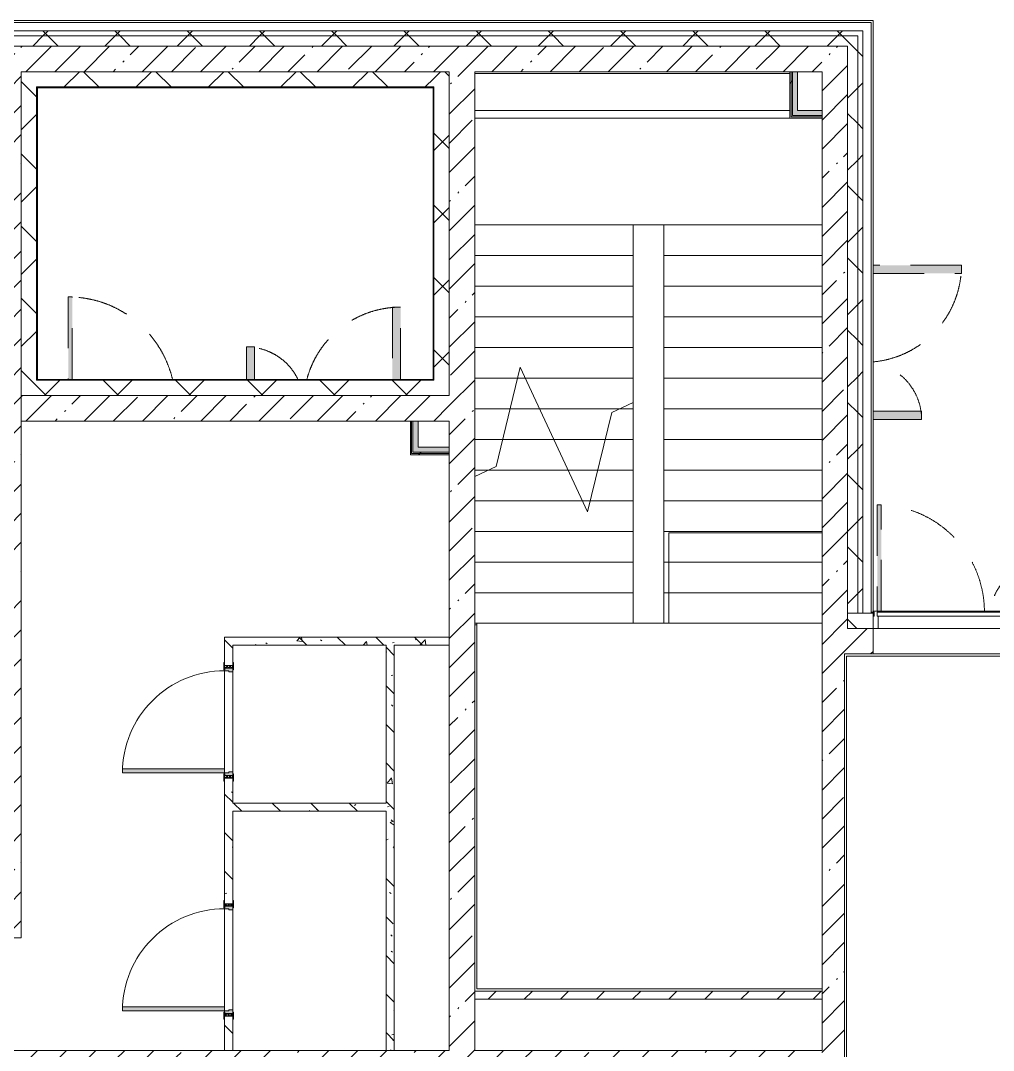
# Model space of a CAD drawing. Header units: millimetres. Extents: x -2911 to 185427, y -8553 to 29000.
# Drawn here: x 143381 to 152905, y 17270 to 27350 of the extents above; entities that cross this region are included whole.
import ezdxf

# ---------------------------------------------------------------- set-up
doc = ezdxf.new("R2010")
doc.units = ezdxf.units.MM
doc.linetypes.add('200_ШТРИХ__ш1_п0_6_', pattern=[800, 500, -300])
for name, color, linetype, lineweight in [('A-DETL-MBND-1', 7, '200_ШТРИХ__ш1_п0_6_', 9), ('A-GLAZ-2', 7, 'Continuous', 5), ('A-GLAZ-CWMG-4', 7, 'Continuous', 5), ('A-WALL', 7, 'Continuous', 9), ('A-WALL-3', 7, 'Continuous', 5), ('I-WALL-3', 7, 'Continuous', 5), ('S-STRS-2', 7, 'Continuous', 5), ('S-STRS-MBND-1', 7, 'Continuous', 5)]:
    doc.layers.add(name, color=color, linetype=linetype, lineweight=lineweight)
for name, color, linetype, lineweight, true_color in [('A-DOOR-2', 7, 'Continuous', 5, 0xaaaaaa), ('A-DOOR-3', 7, 'Continuous', 5, 0xe2e2e2), ('A-DOOR-FRAM-2', 7, 'Continuous', 5, 0xe2e2e2), ('A-DOOR-FRAM-3', 7, 'Continuous', 5, 0xaaaaaa), ('A-FLOR-2', 7, 'Continuous', 5, 0xaaaaaa), ('I-WALL-2', 7, 'Continuous', 9, 0xe7e7e7), ('I-WALL-5', 7, 'Continuous', 5, 0x787878)]:
    doc.layers.add(name, color=color, linetype=linetype, lineweight=lineweight, true_color=true_color)
pattern_1 = [(45, (58417.4, 0), (-353.5534, 353.5534), []), (135, (58417.4, 0), (-353.5534, -353.5534), [])]
pattern_2 = [(45, (58417.4, 0), (-285.1231, 285.1231), []), (45, (58702.5, 0), (-285.1231, 285.1231), [504.031, -100.806, 16.764, -84.042])]
pattern_3 = [(135, (58417.4, 0), (-377.1708, -377.1708), [533.4, -88.9, 17.78, -88.9]), (135, (58417.4, 376.94), (-377.1708, -377.1708), []), (50, (58417.4, 0), (637.6445, -55.7866), [66.675, -733.425]), (355, (58417.4, 0), (-123.3494, 668.699), [53.34, -586.74]), (100.451, (58470.5, -4.65), (514.299, 612.908), [56.665, -623.315]), (46.184, (58417.4, 177.8), (948.7764, -147.15), [100.012, -1100.137]), (96.636, (58496.45, 165.5), (830.909, 865.997), [84.998, -934.973]), (351.184, (58417.4, 177.8), (830.918, 865.988), [80.01, -880.11]), (21, (58506.3, 133.35), (530.6506, -357.9283), [66.675, -733.425]), (326, (58506.3, 133.35), (216.308, 644.6585), [53.34, -586.74]), (71.451, (58550.5, 103.5), (746.9596, 286.7243), [56.665, -623.315]), (37.5, (58417.39, 0), (10.81053, 295.9426), [16.764, -562.864, 16.764, -578.866, -588.962]), (37.5, (58417.39, 0), (10.81053, 295.9426), [-1175.258, 16.764, -572.198]), (7.5, (58417.4, 0), (233.8692, 350.6318), [16.764, -322.834, 16.764, -549.529, -224.472]), (7.5, (58417.4, 0), (233.8692, 350.6318), [-905.891, 16.764, -207.708]), (327.5, (58219.14, 0), (474.5678, -20.0513), [16.764, -205.486, 16.764, -676.656, -920.115]), (327.5, (58219.14, 0), (474.5678, -20.0513), [-915.67, 16.764, -903.351]), (317.5, (58130.24, 0), (518.4522, 88.9934), [16.764, -272.161, 16.764, -443.738, -653.415]), (317.5, (58130.24, 0), (518.4522, 88.9934), [-749.427, 16.764, -636.651])]
pattern_4 = [(45, (58417.4, 0), (-530.33, 530.33), []), (135, (58417.4, 0), (-530.33, -530.33), [])]

# ---------------------------------------------------------------- blocks, each defined once
blk = doc.blocks.new('110_Дверь_СКБ_2Ст_Внутренняя - ДН-7д_л__ ДОО_Дв_1450x2100h_Загрузочная_ Помещение холодильных камер-21737406-2_9_1_птичка')
at = {"layer": 'A-DETL-MBND-1'}
for points in [[(767.5, 283), (767.5, 990), (687.5, 990), (687.5, 283)], [(-662.5, 283), (-662.5, 600), (-742.5, 600), (-742.5, 283)]]:
    blk.add_hatch(color=256, dxfattribs=at).paths.add_polyline_path(points)
for p, q in [((767.5, 990), (687.5, 990)), ((687.5, 990), (687.5, 283)), ((767.5, 283), (767.5, 990)), ((-742.5, 600), (-742.5, 283)), ((-662.5, 600), (-742.5, 600)), ((-662.5, 283), (-662.5, 600))]:
    blk.add_line(p, q, dxfattribs=at)
for centre, radius, start, end in [((767.5, 40), 950, 90, 165), ((-742.5, 40), 560, 26.05405, 90)]:
    blk.add_arc(centre, radius, start, end, dxfattribs=at)
blk = doc.blocks.new('110_Дверь_СКБ_1Ст_Внутренняя1 - ДН-6д_ ДОО_Дв_1150x2100-24253098-2_9_1_птичка')
at = {"layer": 'A-DETL-MBND-1'}
blk.add_hatch(color=256, dxfattribs=at).paths.add_polyline_path([(-472.5, 283), (-472.5, 1090), (-512.5, 1090), (-512.5, 283)])
for p, q in [((-512.5, 1090), (-512.5, 283)), ((-472.5, 1090), (-512.5, 1090)), ((-472.5, 283), (-472.5, 1090))]:
    blk.add_line(p, q, dxfattribs=at)
blk.add_arc((-512.5, 40), 1050, 13.41257, 90, dxfattribs=at)
blk = doc.blocks.new('110_Дверь_СКБ_2Ст_Внутренняя - ДН-4д_ ДОО_Дв_1450x2100h_Лестничная клетка-23615437-2_9_1_птичка')
at = {"layer": 'A-DETL-MBND-1'}
for points in [[(-663, 990), (-743, 990), (-743, 125), (-663, 125), (-663, 279)], [(767, 125), (767, 600), (687, 600), (687, 125)]]:
    blk.add_hatch(color=256, dxfattribs=at).paths.add_polyline_path(points)
for p, q in [((-743, 990), (-743, 125)), ((-663, 990), (-743, 990)), ((-663, 125), (-663, 990)), ((767, 600), (687, 600)), ((687, 600), (687, 125)), ((767, 125), (767, 600))]:
    blk.add_line(p, q, dxfattribs=at)
for centre, radius, start, end in [((-743, 40), 950, 5.1855, 90), ((767, 40), 560, 90, 171.0757)]:
    blk.add_arc(centre, radius, start, end, dxfattribs=at)
blk = doc.blocks.new('110_Дверь_СКБ_1Ст_Внутренняя1 - Д-3 _п_ 1100x2100h_много всего-32422909-2_9_1_птичка')
at = {"layer": 'A-DOOR-2'}
h = blk.add_hatch(dxfattribs=at)
h.set_pattern_fill('FP_156', color=256, style=0, pattern_type=2)
h.set_pattern_definition([(135, (1751.41, 104.685), (-14.14214, -14.14214), []), (225, (1751.41, 104.685), (14.14214, -14.14214), [])])
h.paths.add_polyline_path([(537.5, -40), (562.5, -40), (562.5, 40), (537.5, 40)])
at = {"layer": 'A-DOOR-3'}
h = blk.add_hatch(color=256, dxfattribs=at)
h.paths.add_polyline_path([(-512.5, 40), (-512.5, -40), (-477.5, -40), (-477.5, 0), (-487.5, 0), (-487.5, 40)])
h.paths.add_polyline_path([(502.5, 0), (502.5, -40), (537.5, -40), (537.5, 40), (512.5, 40), (512.5, 0)])
at = {"layer": 'A-DOOR-FRAM-2'}
for points in [[(-487.5, 1040), (-487.5, 40), (-447.5, 40), (-447.5, 1040)], [(-567.5, 40), (-497.5, 40), (-497.5, 48), (-567.5, 48)], [(522.5, 40), (592.5, 40), (592.5, 48), (522.5, 48)], [(-567.5, -48), (-497.5, -48), (-497.5, -40), (-567.5, -40)], [(522.5, -48), (592.5, -48), (592.5, -40), (522.5, -40)]]:
    blk.add_hatch(color=256, dxfattribs=at).paths.add_polyline_path(points)
at = {"layer": 'A-DOOR-FRAM-3'}
h = blk.add_hatch(dxfattribs=at)
h.set_pattern_fill('FP_157', color=256, style=0, pattern_type=2)
h.set_pattern_definition([(45, (-371.384, 104.685), (-14.1421, 14.1421), []), (135, (-371.384, 104.685), (-14.1421, -14.1421), [])])
h.paths.add_polyline_path([(-537.5, 40), (-537.5, -40), (-512.5, -40), (-512.5, 40)])
at = {"layer": 'A-DOOR-2'}
for p, q in [((-487.5, 1040), (-487.5, 40)), ((-447.5, 1040), (-487.5, 1040)), ((-447.5, 40), (-447.5, 1040)), ((-487.5, 40), (-447.5, 40))]:
    blk.add_line(p, q, dxfattribs=at)
blk.add_arc((-487.5, 40), 1000, 360, 90, dxfattribs=at)
at = {"layer": 'A-DOOR-FRAM-3'}
for p, q in [((-497.5, 48), (-567.5, 48)), ((-567.5, 48), (-567.5, 40)), ((-567.5, 40), (-497.5, 40)), ((-512.5, 40), (-537.5, 40)), ((-537.5, 40), (-537.5, -40)), ((-487.5, 40), (-512.5, 40)), ((-512.5, 40), (-512.5, -40)), ((-512.5, -40), (-512.5, 40)), ((-497.5, 40), (-512.5, 40)), ((-512.5, 40), (-512.5, 39)), ((-512.5, 39), (-497.5, 39)), ((-497.5, 40), (-497.5, 48)), ((-497.5, 39), (-497.5, 40)), ((-487.5, 0), (-487.5, 40)), ((-477.5, 0), (-487.5, 0)), ((-477.5, -40), (-477.5, 0)), ((512.5, 0), (502.5, 0)), ((502.5, 0), (502.5, -40)), ((512.5, 40), (512.5, 0)), ((537.5, 40), (512.5, 40)), ((592.5, 48), (522.5, 48)), ((522.5, 48), (522.5, 40)), ((537.5, 40), (522.5, 40)), ((522.5, 40), (522.5, 39)), ((522.5, 40), (592.5, 40)), ((522.5, 39), (537.5, 39)), ((537.5, -40), (537.5, 40)), ((562.5, 40), (537.5, 40)), ((537.5, 40), (537.5, -40)), ((537.5, 39), (537.5, 40)), ((562.5, -40), (562.5, 40)), ((592.5, 40), (592.5, 48)), ((-497.5, -40), (-567.5, -40)), ((-567.5, -40), (-567.5, -48)), ((-567.5, -48), (-497.5, -48)), ((-537.5, -40), (-512.5, -40)), ((-497.5, -39), (-512.5, -39)), ((-512.5, -39), (-512.5, -40)), ((-512.5, -40), (-477.5, -40)), ((-512.5, -40), (-497.5, -40)), ((-497.5, -40), (-497.5, -39)), ((-497.5, -48), (-497.5, -40)), ((502.5, -40), (537.5, -40)), ((537.5, -39), (522.5, -39)), ((522.5, -39), (522.5, -40)), ((522.5, -40), (537.5, -40)), ((592.5, -40), (522.5, -40)), ((522.5, -40), (522.5, -48)), ((522.5, -48), (592.5, -48)), ((537.5, -40), (537.5, -39)), ((537.5, -40), (562.5, -40)), ((592.5, -48), (592.5, -40))]:
    blk.add_line(p, q, dxfattribs=at)
blk = doc.blocks.new('DRS_ДПУ_распашная__2Ст_Прямоугольная1 - ВН-4_ Нр_ДО_1500х2200 глухая-26741401-2_9_1_птичка')
at = {"layer": 'A-DETL-MBND-1'}
h = blk.add_hatch(color=256, dxfattribs=at)
h.paths.add_polyline_path([(-760, 10), (-730, 10), (-730, 1050), (-770, 1050), (-770, 10)])
h.paths.add_polyline_path([(-760, 0), (-760, 10), (-770, 0)])
h = blk.add_hatch(color=256, dxfattribs=at)
h.paths.add_polyline_path([(760, 0), (770, 0), (760, 10)])
h.paths.add_polyline_path([(770, 10), (770, 423), (730, 423), (735, 10), (760, 10)])
for p, q in [((-770, 1050), (-770, 10)), ((-730, 1050), (-770, 1050)), ((-730, 10), (-730, 1050)), ((770, 423), (730, 423)), ((730, 423), (730, 10)), ((770, 10), (770, 423))]:
    blk.add_line(p, q, dxfattribs=at)
for centre, radius, start, end in [((-770, 0), 1050, 0.552, 90), ((770, 0), 423, 90, 178.6103)]:
    blk.add_arc(centre, radius, start, end, dxfattribs=at)
blk = doc.blocks.new('Прямоугольный импост - Импост структурный с накладкой - 170мм-23713232-2_9_1_птичка')
at = {"layer": 'A-DETL-MBND-1'}
blk.add_line((0, 0), (-10, 0), dxfattribs=at)
blk = doc.blocks.new('Прямоугольный импост - Импост структурный с накладкой - 170мм-22874499-2_9_1_птичка')
at = {"layer": 'A-GLAZ-CWMG-4'}
for p, q in [((0, 160), (-50, 160)), ((-50, 160), (-50, 40)), ((0, 40), (0, 160)), ((-50, 40), (-40, 40)), ((-40, 0), (-50, 0)), ((-50, 0), (-50, -10)), ((-40, 40), (-40, 0)), ((-10, 0), (-10, 40)), ((-10, 40), (0, 40)), ((0, 0), (-10, 0)), ((0, -10), (0, 0)), ((-50, -10), (0, -10))]:
    blk.add_line(p, q, dxfattribs=at)
blk = doc.blocks.new('PNS_Панель прямоугольная1 - Нр_Стекло - 40мм-22959730-2_9_1_птичка')
at = {"layer": 'A-GLAZ-2'}
for p, q in [((-770, 0), (770, 0)), ((770, 0), (-770, 0)), ((-760, -40), (760, -40))]:
    blk.add_line(p, q, dxfattribs=at)
blk = doc.blocks.new('Прямоугольный импост - Импост структурный с накладкой - 170мм-22855553-2_9_1_птичка')
at = {"layer": 'A-GLAZ-CWMG-4'}
for p, q in [((93360, 21560), (93360, 21570)), ((93360, 21570), (94880, 21570)), ((94880, 21570), (94880, 21560)), ((93360, 21400), (94880, 21400))]:
    blk.add_line(p, q, dxfattribs=at)
blk = doc.blocks.new('Зашивка приборов отопления33 - Зашивка приборов отопления-33324347-2_9_1_птичка')
at = {"layer": 'A-WALL-3'}
for p, q in [((124366, 19499), (121281, 19499)), ((121281, 19136), (124366, 19136)), ((124366, 19136), (121281, 19136)), ((121281, 19061), (124366, 19061))]:
    blk.add_line(p, q, dxfattribs=at)

msp = doc.modelspace()

# ---------------------------------------------------------------- hatches: boundary and pattern name
at = {"layer": 'A-WALL-3'}
h = msp.add_hatch(dxfattribs=at)
h.set_pattern_fill('FP_120', color=256, style=0, pattern_type=2)
h.set_pattern_definition(pattern_1)
h.paths.add_polyline_path([(150026.2, 27200), (151577.4, 27200), (151577.4, 27250), (138767.4, 27250), (138767.4, 27200), (148171.1, 27200)])
h.paths.add_polyline_path([(136267.4, 27200), (136267.4, 27250), (134757.4, 27250), (134757.4, 27200), (136113.4, 27200)])
h.paths.add_polyline_path([(126374.4, 27200), (126377.4, 27200), (126374.4, 27250), (124577.4, 27250), (124577.4, 27200), (125910.7, 27200)])
h.paths.add_polyline_path([(127765.7, 27200), (132657.4, 27200), (132657.4, 27250), (127277.4, 27250), (127277.4, 27200)])
h.paths.add_polyline_path([(122597.4, 27200), (123677.4, 27200), (123677.4, 27250), (122597.4, 27250)])
h.paths.add_polyline_path([(113427.3, 27200), (113427.3, 27250), (112277.6, 27250), (112277.6, 27200), (112925.4, 27200)])
h.paths.add_polyline_path([(108287.8, 27200), (109177.6, 27200), (109177.6, 27250), (108077.7, 27250), (108077.7, 27200)])
h.paths.add_polyline_path([(114327.3, 27200), (115577.4, 27200), (115577.4, 27250), (114327.3, 27250)])
h.paths.add_polyline_path([(119457.4, 27200), (119457.4, 27250), (118277.4, 27250), (118277.4, 27200), (119418, 27200)])
h.paths.add_polyline_path([(102824.4, 27200), (102824.4, 27250), (100427.4, 27250), (100427.4, 27200), (101795.1, 27200)])
h.paths.add_polyline_path([(105924.4, 27200), (107177.7, 27200), (107177.7, 27250), (105924.4, 27250)])
h = msp.add_hatch(dxfattribs=at)
h.set_pattern_fill('FP_120', color=256, style=0, pattern_type=2)
h.set_pattern_definition(pattern_1)
h.paths.add_polyline_path([(151627.4, 21550), (151627.4, 27250), (151577.4, 27250), (151577.4, 21550)])
h = msp.add_hatch(dxfattribs=at)
h.set_pattern_fill('FP_120', color=256, style=0, pattern_type=2)
h.set_pattern_definition(pattern_1)
h.paths.add_polyline_path([(150026.2, 27100), (151477.4, 27100), (151477.4, 27200), (138767.4, 27200), (138767.4, 27100), (148171.1, 27100)])
h.paths.add_polyline_path([(123677.4, 27100), (123677.4, 27200), (122597.4, 27200), (122597.4, 27100), (123372.6, 27100)])
h.paths.add_polyline_path([(127277.4, 27100), (132657.4, 27100), (132657.4, 27200), (127277.4, 27200)])
h.paths.add_polyline_path([(126377.4, 27100), (126374.4, 27200), (124577.4, 27200), (124577.4, 27100), (126374.4, 27100)])
h.paths.add_polyline_path([(136267.4, 27100), (136267.4, 27200), (134757.4, 27200), (134757.4, 27100), (136113.4, 27100)])
h.paths.add_polyline_path([(118490.5, 27100), (119457.4, 27100), (119457.4, 27200), (118277.4, 27200), (118277.4, 27100)])
h.paths.add_polyline_path([(112277.6, 27100), (113427.3, 27100), (113427.3, 27200), (112277.6, 27200)])
h.paths.add_polyline_path([(115244.2, 27100), (115577.4, 27100), (115577.4, 27200), (114327.3, 27200), (114327.3, 27100), (114780.4, 27100)])
h.paths.add_polyline_path([(105924.4, 27100), (107177.7, 27100), (107177.7, 27200), (105924.4, 27200)])
h.paths.add_polyline_path([(108782.2, 27100), (109177.6, 27100), (109177.6, 27200), (108077.7, 27200), (108077.7, 27100), (108287.8, 27100)])
h.paths.add_polyline_path([(102824.4, 27100), (102824.4, 27200), (100477.4, 27200), (100477.4, 27100), (101795.1, 27100)])
h = msp.add_hatch(dxfattribs=at)
h.set_pattern_fill('FP_120', color=256, style=0, pattern_type=2)
h.set_pattern_definition(pattern_1)
h.paths.add_polyline_path([(151577.4, 21550), (151577.4, 27200), (151477.4, 27200), (151477.4, 21550)])
h = msp.add_hatch(dxfattribs=at)
h.set_pattern_fill('FP_120', color=256, style=0, pattern_type=2)
h.set_pattern_definition(pattern_1)
h.paths.add_polyline_path([(143537.4, 23680), (143533.5, 26850), (143387.4, 26850), (143387.4, 23680), (143533.5, 23680)])
h = msp.add_hatch(dxfattribs=at)
h.set_pattern_fill('FP_120', color=256, style=0, pattern_type=2)
h.set_pattern_definition(pattern_1)
h.paths.add_polyline_path([(146316.1, 26700), (147427.4, 26700), (147427.4, 26850), (143537.4, 26850), (143540.4, 26700), (144461.1, 26700)])
h = msp.add_hatch(dxfattribs=at)
h.set_pattern_fill('FP_120', color=256, style=0, pattern_type=2)
h.set_pattern_definition(pattern_1)
h.paths.add_polyline_path([(147577.4, 23680), (147577.4, 26850), (147427.4, 26850), (147427.4, 23680)])
h = msp.add_hatch(dxfattribs=at)
h.set_pattern_fill('FP_120', color=256, style=0, pattern_type=2)
h.set_pattern_definition(pattern_1)
h.paths.add_polyline_path([(147427.4, 23680), (147424.4, 23830), (143537.4, 23830), (143537.4, 23680), (147419.4, 23680)])
h = msp.add_hatch(dxfattribs=at)
h.set_pattern_fill('FP_120', color=256, style=0, pattern_type=2)
h.set_pattern_definition(pattern_1)
h.paths.add_polyline_path([(183647.4, 21400), (183647.4, 21550), (178567.6, 21550), (178567.6, 21400), (183497.4, 21400)])
h.paths.add_polyline_path([(177667.6, 21400), (177667.6, 21550), (176317.8, 21550), (176317.8, 21400), (176924.3, 21400)])
h.paths.add_polyline_path([(164866.5, 21400), (165267.8, 21400), (165267.8, 21550), (163967.6, 21550), (163967.6, 21400), (164467.4, 21400)])
h.paths.add_polyline_path([(167467.8, 21400), (167467.8, 21550), (166167.8, 21550), (166167.8, 21400), (166721.5, 21400)])
h.paths.add_polyline_path([(168367.8, 21400), (169667.4, 21400), (169667.4, 21550), (168367.8, 21550)])
h.paths.add_polyline_path([(174517.8, 21400), (175417.8, 21400), (175417.8, 21550), (174017.8, 21550), (174017.8, 21400), (174141.7, 21400)])
h.paths.add_polyline_path([(170567.4, 21400), (171717.8, 21400), (171717.8, 21550), (170567.4, 21550)])
h.paths.add_polyline_path([(158373.9, 21400), (159567.4, 21400), (159567.4, 21550), (155027.4, 21550), (155027.4, 21400), (157446.3, 21400)])
h.paths.add_polyline_path([(160467.4, 21400), (161667.6, 21400), (161667.6, 21550), (160467.4, 21550)])
h.paths.add_polyline_path([(151727.4, 21400), (151727.4, 21550), (151477.4, 21550), (151477.4, 21400)])
at = {"layer": 'I-WALL-2'}
for points in [[(150987.4, 26420), (150987.4, 26850), (150937.4, 26850), (150937.4, 26420), (150953.7, 26420)], [(151227.4, 26420), (151227.4, 26470), (150987.4, 26470), (150987.4, 26420)], [(147272.4, 23125), (147272.4, 23430), (147222.4, 23430), (147222.4, 23125), (147243.6, 23125)], [(147577.4, 23125), (147577.4, 23175), (147272.4, 23175), (147272.4, 23125)]]:
    msp.add_hatch(color=256, dxfattribs=at).paths.add_polyline_path(points)
at = {"layer": 'I-WALL-3'}
h = msp.add_hatch(dxfattribs=at)
h.set_pattern_fill('FP_128', color=256, style=0, pattern_type=2)
h.set_pattern_definition(pattern_2)
h.paths.add_polyline_path([(143167.4, 18370), (143387.4, 18370), (143387.4, 27100), (143167.4, 27100), (143167.4, 18740.9)])
h = msp.add_hatch(dxfattribs=at)
h.set_pattern_fill('FP_128', color=256, style=0, pattern_type=2)
h.set_pattern_definition(pattern_2)
h.paths.add_polyline_path([(147577.4, 26850), (147577.4, 27100), (143387.4, 27100), (143387.4, 26850), (147427.4, 26850)])
h = msp.add_hatch(dxfattribs=at)
h.set_pattern_fill('FP_128', color=256, style=0, pattern_type=2)
h.set_pattern_definition(pattern_2)
h.paths.add_polyline_path([(147577.4, 17270), (147827.4, 17270), (147827.4, 27100), (147577.4, 27100), (147577.4, 18162.4)])
h = msp.add_hatch(dxfattribs=at)
h.set_pattern_fill('FP_128', color=256, style=0, pattern_type=2)
h.set_pattern_definition(pattern_2)
h.paths.add_polyline_path([(150026.2, 26850), (151227.4, 26850), (151227.4, 27100), (147827.4, 27100), (147827.4, 26850), (148171.1, 26850)])
h = msp.add_hatch(dxfattribs=at)
h.set_pattern_fill('FP_128', color=256, style=0, pattern_type=2)
h.set_pattern_definition(pattern_2)
h.paths.add_polyline_path([(151447.4, 21550), (151477.4, 21558), (151477.4, 27100), (151227.4, 27100), (151227.4, 21550), (151417.5, 21550)])
h.paths.add_polyline_path([(151477.4, 21400), (151477.4, 21550), (151447.4, 21550), (151447.4, 21400)])
h = msp.add_hatch(dxfattribs=at)
h.set_pattern_fill('FP_224', color=256, style=0, pattern_type=2)
h.set_pattern_definition(pattern_4)
h.paths.add_polyline_path([(150924.9, 26395), (150924.9, 26850), (150912.4, 26850), (150912.4, 26395)])
h = msp.add_hatch(dxfattribs=at)
h.set_pattern_fill('FP_224', color=256, style=0, pattern_type=2)
h.set_pattern_definition(pattern_4)
h.paths.add_polyline_path([(150937.4, 26407.5), (150937.4, 26850), (150924.9, 26850), (150924.9, 26407.5)])
h = msp.add_hatch(dxfattribs=at)
h.set_pattern_fill('FP_128', color=256, style=0, pattern_type=2)
h.set_pattern_definition(pattern_2)
h.paths.add_polyline_path([(147577.4, 23430), (147577.4, 23680), (143387.4, 23680), (143387.4, 23430), (147272.4, 23430)])
h = msp.add_hatch(dxfattribs=at)
h.set_pattern_fill('FP_224', color=256, style=0, pattern_type=2)
h.set_pattern_definition(pattern_4)
h.paths.add_polyline_path([(147209.9, 23100), (147577.4, 23100), (147577.4, 23112.5), (147209.9, 23112.5)])
h = msp.add_hatch(dxfattribs=at)
h.set_pattern_fill('FP_224', color=256, style=0, pattern_type=2)
h.set_pattern_definition(pattern_4)
h.paths.add_polyline_path([(147577.4, 23112.5), (147577.4, 23125), (147222.4, 23125), (147222.4, 23112.5), (147272.4, 23112.5)])
h = msp.add_hatch(dxfattribs=at)
h.set_pattern_fill('FP_128', color=256, style=0, pattern_type=2)
h.set_pattern_definition(pattern_2)
h.paths.add_polyline_path([(151417.4, 13400), (151447.4, 13400), (151447.4, 13620), (151417.4, 13620), (151417.5, 13628), (151447.4, 13628), (151447.4, 21550), (151227.4, 21550), (151227.4, 13400)])
h = msp.add_hatch(dxfattribs=at)
h.set_pattern_fill('FP_128', color=256, style=0, pattern_type=2)
h.set_pattern_definition(pattern_2)
h.paths.add_polyline_path([(158997.4, 21150), (158997.4, 21400), (155027.4, 21400), (155027.4, 21150), (158737.4, 21150)])
h.paths.add_polyline_path([(151727.4, 21150), (151727.4, 21400), (151447.4, 21400), (151447.4, 21150)])
h = msp.add_hatch(dxfattribs=at)
h.set_pattern_fill('FP_132', color=256, style=0, pattern_type=2)
h.set_pattern_definition([(45, (58417.4, 0), (-176.7767, 176.7767), [])])
h.paths.add_polyline_path([(151227.4, 17770), (151227.4, 17850), (147827.4, 17850), (147827.4, 17770), (150026.2, 17770)])
h = msp.add_hatch(dxfattribs=at)
h.set_pattern_fill('FP_128', color=256, style=0, pattern_type=2)
h.set_pattern_definition(pattern_2)
h.paths.add_polyline_path([(143167.4, 16300), (143387.4, 16300), (143387.4, 17270), (143167.4, 17270), (143167.4, 17005.5)])
h = msp.add_hatch(dxfattribs=at)
h.set_pattern_fill('FP_128', color=256, style=0, pattern_type=2)
h.set_pattern_definition(pattern_2)
h.paths.add_polyline_path([(144687.4, 17050), (144907.4, 17050), (144907.4, 17270), (143387.4, 17270), (143387.4, 17050), (144461.1, 17050)])
h = msp.add_hatch(dxfattribs=at)
h.set_pattern_fill('FP_128', color=256, style=0, pattern_type=2)
h.set_pattern_definition(pattern_2)
h.paths.add_polyline_path([(151227.4, 17050), (151227.4, 17270), (144907.4, 17270), (144907.4, 17050), (150026.2, 17050)])
at = {"layer": 'I-WALL-5'}
h = msp.add_hatch(dxfattribs=at)
h.set_pattern_fill('FP_139', color=256, style=0, pattern_type=2)
h.set_pattern_definition(pattern_3)
h.paths.add_polyline_path([(147577.4, 21235.8), (147577.4, 21315.8), (145379.1, 21315.8), (145379.1, 21235.8), (147039.1, 21235.8)])
h = msp.add_hatch(dxfattribs=at)
h.set_pattern_fill('FP_139', color=256, style=0, pattern_type=2)
h.set_pattern_definition(pattern_3)
h.paths.add_polyline_path([(145379.1, 17270), (145459.1, 17270), (145459.1, 17605.4), (145379.1, 17605.4), (145379.1, 17575.4)])
h.paths.add_polyline_path([(145379.1, 18705.4), (145459.1, 18705.4), (145459.1, 19935.8), (145379.1, 19935.8), (145379.1, 18735.4)])
h.paths.add_polyline_path([(145459.1, 21035.8), (145459.1, 21235.8), (145379.1, 21235.8), (145379.1, 21035.8)])
h = msp.add_hatch(dxfattribs=at)
h.set_pattern_fill('FP_139', color=256, style=0, pattern_type=2)
h.set_pattern_definition(pattern_3)
h.paths.add_polyline_path([(147039.1, 16180), (147039.1, 17050), (146959.1, 17050), (146959.1, 16180)])
h.paths.add_polyline_path([(147039.1, 17270), (147039.1, 21235.8), (146959.1, 21235.8), (146959.1, 17270)])
h = msp.add_hatch(dxfattribs=at)
h.set_pattern_fill('FP_139', color=256, style=0, pattern_type=2)
h.set_pattern_definition(pattern_3)
h.paths.add_polyline_path([(146959.1, 19610), (146959.1, 19690), (145459.1, 19690), (145459.1, 19610), (146316.1, 19610)])

# ---------------------------------------------------------------- linework, layer by layer
at = {"layer": 'A-FLOR-2'}
for p, q in [((151227.4, 22335), (149727.4, 22335)), ((149727.4, 22335), (149727.4, 21450)), ((147848.4, 21435), (147827.4, 21435)), ((147848.4, 21450), (147848.4, 17871)), ((151227.4, 21450), (149377.4, 21450)), ((151467.4, 21130), (151467.4, 13628)), ((153597.4, 21130), (151467.4, 21130)), ((153597.4, 21150), (151727.4, 21150)), ((147848.4, 17871), (151227.4, 17871))]:
    msp.add_line(p, q, dxfattribs=at)
at = {"layer": 'A-WALL'}
for p, q in [((151707.4, 27330), (138767.4, 27330)), ((151707.4, 21550), (151707.4, 27330)), ((151627.4, 27250), (138767.4, 27250)), ((151627.4, 21550), (151627.4, 27250)), ((151577.4, 27200), (138767.4, 27200)), ((151577.4, 21550), (151577.4, 27200)), ((151477.4, 27100), (151477.4, 21400)), ((143387.4, 26850), (143545.4, 26850)), ((147419.4, 26850), (147577.4, 26850)), ((147577.4, 23680), (147577.4, 26850)), ((150924.9, 26407.5), (150924.9, 26850)), ((150937.4, 26420), (150937.4, 26850)), ((143537.4, 23830), (143537.4, 26700)), ((143537.4, 26700), (147427.4, 26700)), ((143540.4, 23833), (143540.4, 26697)), ((143540.4, 26697), (147424.4, 26697)), ((147424.4, 26697), (147424.4, 23833)), ((147427.4, 26700), (147427.4, 23830)), ((151227.4, 26420), (150937.4, 26420)), ((151227.4, 26395), (151227.4, 26470)), ((151227.4, 26407.5), (150924.9, 26407.5)), ((143537.4, 23830), (147427.4, 23830)), ((143540.4, 23833), (147424.4, 23833)), ((147272.4, 23430), (147197.4, 23430)), ((147209.9, 23112.5), (147209.9, 23430)), ((147222.4, 23125), (147222.4, 23430)), ((147577.4, 23112.5), (147209.9, 23112.5)), ((147577.4, 23125), (147222.4, 23125)), ((147577.4, 23100), (147577.4, 23175)), ((151227.4, 21550), (151227.4, 21150)), ((151727.4, 21550), (151477.4, 21550)), ((151707.4, 21558), (151727.4, 21558)), ((151727.4, 21553), (151707.4, 21553)), ((151477.4, 21400), (151727.4, 21400)), ((147577.4, 21235.8), (147577.4, 21315.8)), ((147827.4, 17850), (147827.4, 17770)), ((151227.4, 17770), (151227.4, 17850)), ((145379.1, 17270), (145459.1, 17270)), ((146959.1, 17270), (147039.1, 17270))]:
    msp.add_line(p, q, dxfattribs=at)
at = {"layer": 'A-WALL-3'}
for p, q in [((151727.4, 27350), (113427.3, 27350)), ((151727.4, 21400), (151727.4, 27350)), ((142617.4, 27100), (151477.4, 27100)), ((143545.4, 23838), (143545.4, 26692)), ((143545.4, 26692), (147419.4, 26692)), ((147419.4, 26692), (147419.4, 23838)), ((147419.4, 23838), (143545.4, 23838)), ((143387.4, 23680), (147577.4, 23680))]:
    msp.add_line(p, q, dxfattribs=at)
at = {"layer": 'I-WALL-3'}
for p, q in [((151477.4, 27100), (147577.4, 27100)), ((143387.4, 18370), (143387.4, 26850)), ((143545.4, 26850), (147419.4, 26850)), ((147827.4, 17850), (147827.4, 26850)), ((147827.4, 26850), (151227.4, 26850)), ((150912.4, 26850), (150912.4, 26395)), ((150987.4, 26470), (150987.4, 26850)), ((151227.4, 26850), (151227.4, 26470)), ((151227.4, 26470), (150987.4, 26470)), ((150912.4, 26395), (151227.4, 26395)), ((151227.4, 26395), (151227.4, 17850)), ((143387.4, 23430), (147197.4, 23430)), ((147197.4, 23430), (147197.4, 23100)), ((147272.4, 23430), (147577.4, 23430)), ((147272.4, 23175), (147272.4, 23430)), ((147577.4, 23430), (147577.4, 23175)), ((147197.4, 23100), (147577.4, 23100)), ((147577.4, 23175), (147272.4, 23175)), ((147577.4, 23100), (147577.4, 21315.8)), ((151727.4, 21150), (151727.4, 21400)), ((147577.4, 21315.8), (145379.1, 21315.8)), ((145379.1, 21315.8), (145379.1, 21065.8)), ((145459.1, 21235.8), (146959.1, 21235.8)), ((145459.1, 21065.8), (145459.1, 21235.8)), ((146959.1, 21235.8), (146959.1, 19690)), ((147039.1, 21235.8), (147577.4, 21235.8)), ((147039.1, 17270), (147039.1, 21235.8)), ((147577.4, 21235.8), (147577.4, 17270)), ((151447.4, 13628), (151447.4, 21150)), ((151447.4, 21150), (151727.4, 21150)), ((145379.1, 20025.8), (145379.1, 20985.8)), ((145459.1, 20975.8), (145459.1, 19995.8)), ((145379.1, 19905.8), (145379.1, 18735.4)), ((145459.1, 19690), (145459.1, 19905.8)), ((146959.1, 19690), (145459.1, 19690)), ((145459.1, 18735.4), (145459.1, 19610)), ((145459.1, 19610), (146959.1, 19610)), ((146959.1, 19610), (146959.1, 17270)), ((145379.1, 17695.4), (145379.1, 18655.4)), ((145459.1, 18645.4), (145459.1, 17665.4)), ((143167.4, 18370), (143387.4, 18370)), ((151227.4, 17850), (147827.4, 17850)), ((147827.4, 17270), (147827.4, 17770)), ((147827.4, 17770), (151227.4, 17770)), ((151227.4, 17770), (151227.4, 17270)), ((145379.1, 17575.4), (145379.1, 17270)), ((145459.1, 17270), (145459.1, 17575.4)), ((145379.1, 17270), (143167.4, 17270)), ((146959.1, 17270), (145459.1, 17270)), ((147577.4, 17270), (147039.1, 17270)), ((151227.4, 17270), (147827.4, 17270))]:
    msp.add_line(p, q, dxfattribs=at)
at = {"layer": 'S-STRS-2'}
for p, q in [((147827.4, 25350), (149377.4, 25350)), ((147827.4, 25350), (149377.4, 25350)), ((149377.4, 25350), (149677.4, 25350)), ((149377.4, 25050), (149377.4, 25350)), ((151227.4, 25350), (149677.4, 25350)), ((149677.4, 25350), (149677.4, 25050)), ((151227.4, 25350), (149677.4, 25350)), ((147827.4, 25050), (149377.4, 25050)), ((147827.4, 25050), (149377.4, 25050)), ((149377.4, 24750), (149377.4, 25050)), ((149677.4, 25050), (149677.4, 24750)), ((151227.4, 25050), (149677.4, 25050)), ((151227.4, 25050), (149677.4, 25050)), ((147827.4, 24750), (149377.4, 24750)), ((147827.4, 24750), (149377.4, 24750)), ((149377.4, 24450), (149377.4, 24750)), ((149677.4, 24750), (149677.4, 24450)), ((151227.4, 24750), (149677.4, 24750)), ((151227.4, 24750), (149677.4, 24750)), ((147827.4, 24450), (149377.4, 24450)), ((147827.4, 24450), (149377.4, 24450)), ((149377.4, 24150), (149377.4, 24450)), ((149677.4, 24450), (149677.4, 24150)), ((151227.4, 24450), (149677.4, 24450)), ((151227.4, 24450), (149677.4, 24450)), ((147827.4, 24150), (149377.4, 24150)), ((147827.4, 24150), (149377.4, 24150)), ((149377.4, 23850), (149377.4, 24150)), ((149677.4, 24150), (149677.4, 23850)), ((151227.4, 24150), (149677.4, 24150)), ((151227.4, 24150), (149677.4, 24150)), ((147827.4, 23850), (148246, 23850)), ((147827.4, 23850), (148246, 23850)), ((148246, 23850), (148322.6, 23850)), ((148246, 23850), (148322.6, 23850)), ((148322.6, 23850), (149377.4, 23850)), ((148322.6, 23850), (149377.4, 23850)), ((149377.4, 23611.4), (149377.4, 23850)), ((149677.4, 23850), (149677.4, 23550)), ((151227.4, 23850), (149677.4, 23850)), ((151227.4, 23850), (149677.4, 23850)), ((149377.4, 23550), (149377.4, 23611.4)), ((147827.4, 23550), (148171.1, 23550)), ((147827.4, 23550), (148171.1, 23550)), ((148173, 23550), (148462.5, 23550)), ((148173, 23550), (148462.5, 23550)), ((148462.5, 23550), (149245.7, 23550)), ((148462.5, 23550), (149245.7, 23550)), ((149245.7, 23550), (149377.4, 23550)), ((149245.7, 23550), (149377.4, 23550)), ((149377.4, 23250), (149377.4, 23550)), ((149677.4, 23550), (149677.4, 23250)), ((151227.4, 23550), (149677.4, 23550)), ((151227.4, 23550), (149677.4, 23550)), ((147827.4, 23250), (148100.1, 23250)), ((147827.4, 23250), (148100.1, 23250)), ((148100.1, 23250), (148602.4, 23250)), ((148100.1, 23250), (148602.4, 23250)), ((148602.4, 23250), (149104.6, 23250)), ((148602.4, 23250), (149104.6, 23250)), ((149104.6, 23250), (149377.4, 23250)), ((149104.6, 23250), (149377.4, 23250)), ((149377.4, 22950), (149377.4, 23250)), ((149677.4, 23250), (149677.4, 22950)), ((151227.4, 23250), (149677.4, 23250)), ((151227.4, 23250), (149677.4, 23250)), ((147827.4, 22950), (147959, 22950)), ((147827.4, 22950), (147959, 22950)), ((147959, 22950), (148742.3, 22950)), ((147959, 22950), (148742.3, 22950)), ((148742.3, 22950), (149031.7, 22950)), ((148742.3, 22950), (149031.7, 22950)), ((149031.7, 22950), (149377.4, 22950)), ((149031.7, 22950), (149377.4, 22950)), ((149377.4, 22650), (149377.4, 22950)), ((149677.4, 22950), (149677.4, 22650)), ((151227.4, 22950), (149677.4, 22950)), ((151227.4, 22950), (149677.4, 22950)), ((147827.4, 22650), (148882.2, 22650)), ((147827.4, 22650), (148882.2, 22650)), ((148882.2, 22650), (148958.8, 22650)), ((148882.2, 22650), (148958.8, 22650)), ((148958.8, 22650), (149377.4, 22650)), ((148958.8, 22650), (149377.4, 22650)), ((149377.4, 22350), (149377.4, 22650)), ((149677.4, 22650), (149677.4, 22350)), ((151227.4, 22650), (149677.4, 22650)), ((151227.4, 22650), (149677.4, 22650)), ((147827.4, 22350), (149377.4, 22350)), ((147827.4, 22350), (149377.4, 22350)), ((149377.4, 22050), (149377.4, 22350)), ((151227.4, 22350), (149677.4, 22350)), ((147827.4, 22050), (149377.4, 22050)), ((147827.4, 22050), (149377.4, 22050)), ((149377.4, 21750), (149377.4, 22050)), ((147827.4, 21750), (149377.4, 21750)), ((147827.4, 21750), (149377.4, 21750)), ((149377.4, 21450), (149377.4, 21750)), ((147827.4, 21450), (149377.4, 21450)), ((147827.4, 21450), (149377.4, 21450))]:
    msp.add_line(p, q, dxfattribs=at)
at = {"layer": 'S-STRS-MBND-1'}
for p, q in [((147827.4, 26850), (147827.4, 25350)), ((151227.4, 26850), (147827.4, 26850)), ((151227.4, 25350), (151227.4, 26850)), ((147827.4, 25350), (149377.4, 25350)), ((147827.4, 23550), (147827.4, 25350)), ((147827.4, 25350), (149377.4, 25350)), ((149377.4, 25350), (149677.4, 25350)), ((149377.4, 23611.4), (149377.4, 25350)), ((151227.4, 25350), (149677.4, 25350)), ((149677.4, 25350), (149677.4, 21450)), ((151227.4, 25350), (149677.4, 25350)), ((151227.4, 25350), (151227.4, 21450)), ((147827.4, 25050), (149377.4, 25050)), ((147827.4, 25050), (149377.4, 25050)), ((151227.4, 25050), (149677.4, 25050)), ((151227.4, 25050), (149677.4, 25050)), ((147827.4, 24750), (149377.4, 24750)), ((147827.4, 24750), (149377.4, 24750)), ((151227.4, 24750), (149677.4, 24750)), ((151227.4, 24750), (149677.4, 24750)), ((147827.4, 24450), (149377.4, 24450)), ((147827.4, 24450), (149377.4, 24450)), ((151227.4, 24450), (149677.4, 24450)), ((151227.4, 24450), (149677.4, 24450)), ((147827.4, 24150), (149377.4, 24150)), ((147827.4, 24150), (149377.4, 24150)), ((151227.4, 24150), (149677.4, 24150)), ((151227.4, 24150), (149677.4, 24150)), ((148272.2, 23958.1), (148035.9, 22985.9)), ((148932.6, 22541.9), (148272.2, 23958.1)), ((147827.4, 23850), (148246, 23850)), ((147827.4, 23850), (148246, 23850)), ((148322.6, 23850), (149377.4, 23850)), ((148322.6, 23850), (149377.4, 23850)), ((151227.4, 23850), (149677.4, 23850)), ((151227.4, 23850), (149677.4, 23850)), ((149377.4, 23611.4), (149168.8, 23514.1)), ((147827.4, 23550), (148173, 23550)), ((147827.4, 23550), (148173, 23550)), ((148462.5, 23550), (149245.7, 23550)), ((148462.5, 23550), (149245.7, 23550)), ((149168.8, 23514.1), (148932.6, 22541.9)), ((151227.4, 23550), (149677.4, 23550)), ((151227.4, 23550), (149677.4, 23550)), ((147827.4, 23250), (148100.1, 23250)), ((147827.4, 23250), (148100.1, 23250)), ((148602.4, 23250), (149104.6, 23250)), ((148602.4, 23250), (149104.6, 23250)), ((151227.4, 23250), (149677.4, 23250)), ((151227.4, 23250), (149677.4, 23250)), ((148035.9, 22985.9), (147827.4, 22888.6)), ((147827.4, 22950), (147959, 22950)), ((147827.4, 22950), (147959, 22950)), ((148742.3, 22950), (149031.7, 22950)), ((148742.3, 22950), (149031.7, 22950)), ((151227.4, 22950), (149677.4, 22950)), ((151227.4, 22950), (149677.4, 22950)), ((148882.2, 22650), (148958.8, 22650)), ((148882.2, 22650), (148958.8, 22650)), ((151227.4, 22650), (149677.4, 22650)), ((151227.4, 22650), (149677.4, 22650)), ((151227.4, 22350), (149677.4, 22350)), ((151227.4, 22350), (149677.4, 22350)), ((151227.4, 22050), (149677.4, 22050)), ((151227.4, 22050), (149677.4, 22050)), ((151227.4, 21750), (149677.4, 21750)), ((151227.4, 21750), (149677.4, 21750)), ((151227.4, 21450), (149677.4, 21450))]:
    msp.add_line(p, q, dxfattribs=at)

# ---------------------------------------------------------------- block references
at = {"layer": 'A-DETL-MBND-1'}
for name, p, rotation in [('110_Дверь_СКБ_2Ст_Внутренняя - ДН-4д_ ДОО_Дв_1450x2100h_Лестничная клетка-23615437-2_9_1_птичка', (151602.4, 24212.5), 269.9999999999998), ('Прямоугольный импост - Импост структурный с накладкой - 170мм-23713232-2_9_1_птичка', (151727.4, 21560), 180)]:
    msp.add_blockref(name, p, dxfattribs=dict(at, rotation=rotation))
for name, p in [('110_Дверь_СКБ_1Ст_Внутренняя1 - ДН-6д_ ДОО_Дв_1150x2100-24253098-2_9_1_птичка', (144359.9, 23555)), ('110_Дверь_СКБ_2Ст_Внутренняя - ДН-7д_л__ ДОО_Дв_1450x2100h_Загрузочная_ Помещение холодильных камер-21737406-2_9_1_птичка', (146334.9, 23555)), ('DRS_ДПУ_распашная__2Ст_Прямоугольная1 - ВН-4_ Нр_ДО_1500х2200 глухая-26741401-2_9_1_птичка', (152537.4, 21560))]:
    msp.add_blockref(name, p, dxfattribs=at)
at = {"layer": 'A-DOOR-2', "rotation": 90}
for p in [(145419.1, 20473.3), (145419.1, 18142.9)]:
    msp.add_blockref('110_Дверь_СКБ_1Ст_Внутренняя1 - Д-3 _п_ 1100x2100h_много всего-32422909-2_9_1_птичка', p, dxfattribs=at)
at = {"layer": 'A-GLAZ-2'}
msp.add_blockref('PNS_Панель прямоугольная1 - Нр_Стекло - 40мм-22959730-2_9_1_птичка', (152537.4, 21560), dxfattribs=at)
at = {"layer": 'A-GLAZ-CWMG-4', "rotation": 180}
msp.add_blockref('Прямоугольный импост - Импост структурный с накладкой - 170мм-22874499-2_9_1_птичка', (151727.4, 21560), dxfattribs=at)
at = {"layer": 'A-GLAZ-CWMG-4'}
msp.add_blockref('Прямоугольный импост - Импост структурный с накладкой - 170мм-22855553-2_9_1_птичка', (58417.4, 0), dxfattribs=at)
at = {"layer": 'A-WALL-3'}
msp.add_blockref('Зашивка приборов отопления33 - Зашивка приборов отопления-33324347-2_9_1_птичка', (26546.5, 7333.7), dxfattribs=at)

doc.saveas('drawing.dxf')
